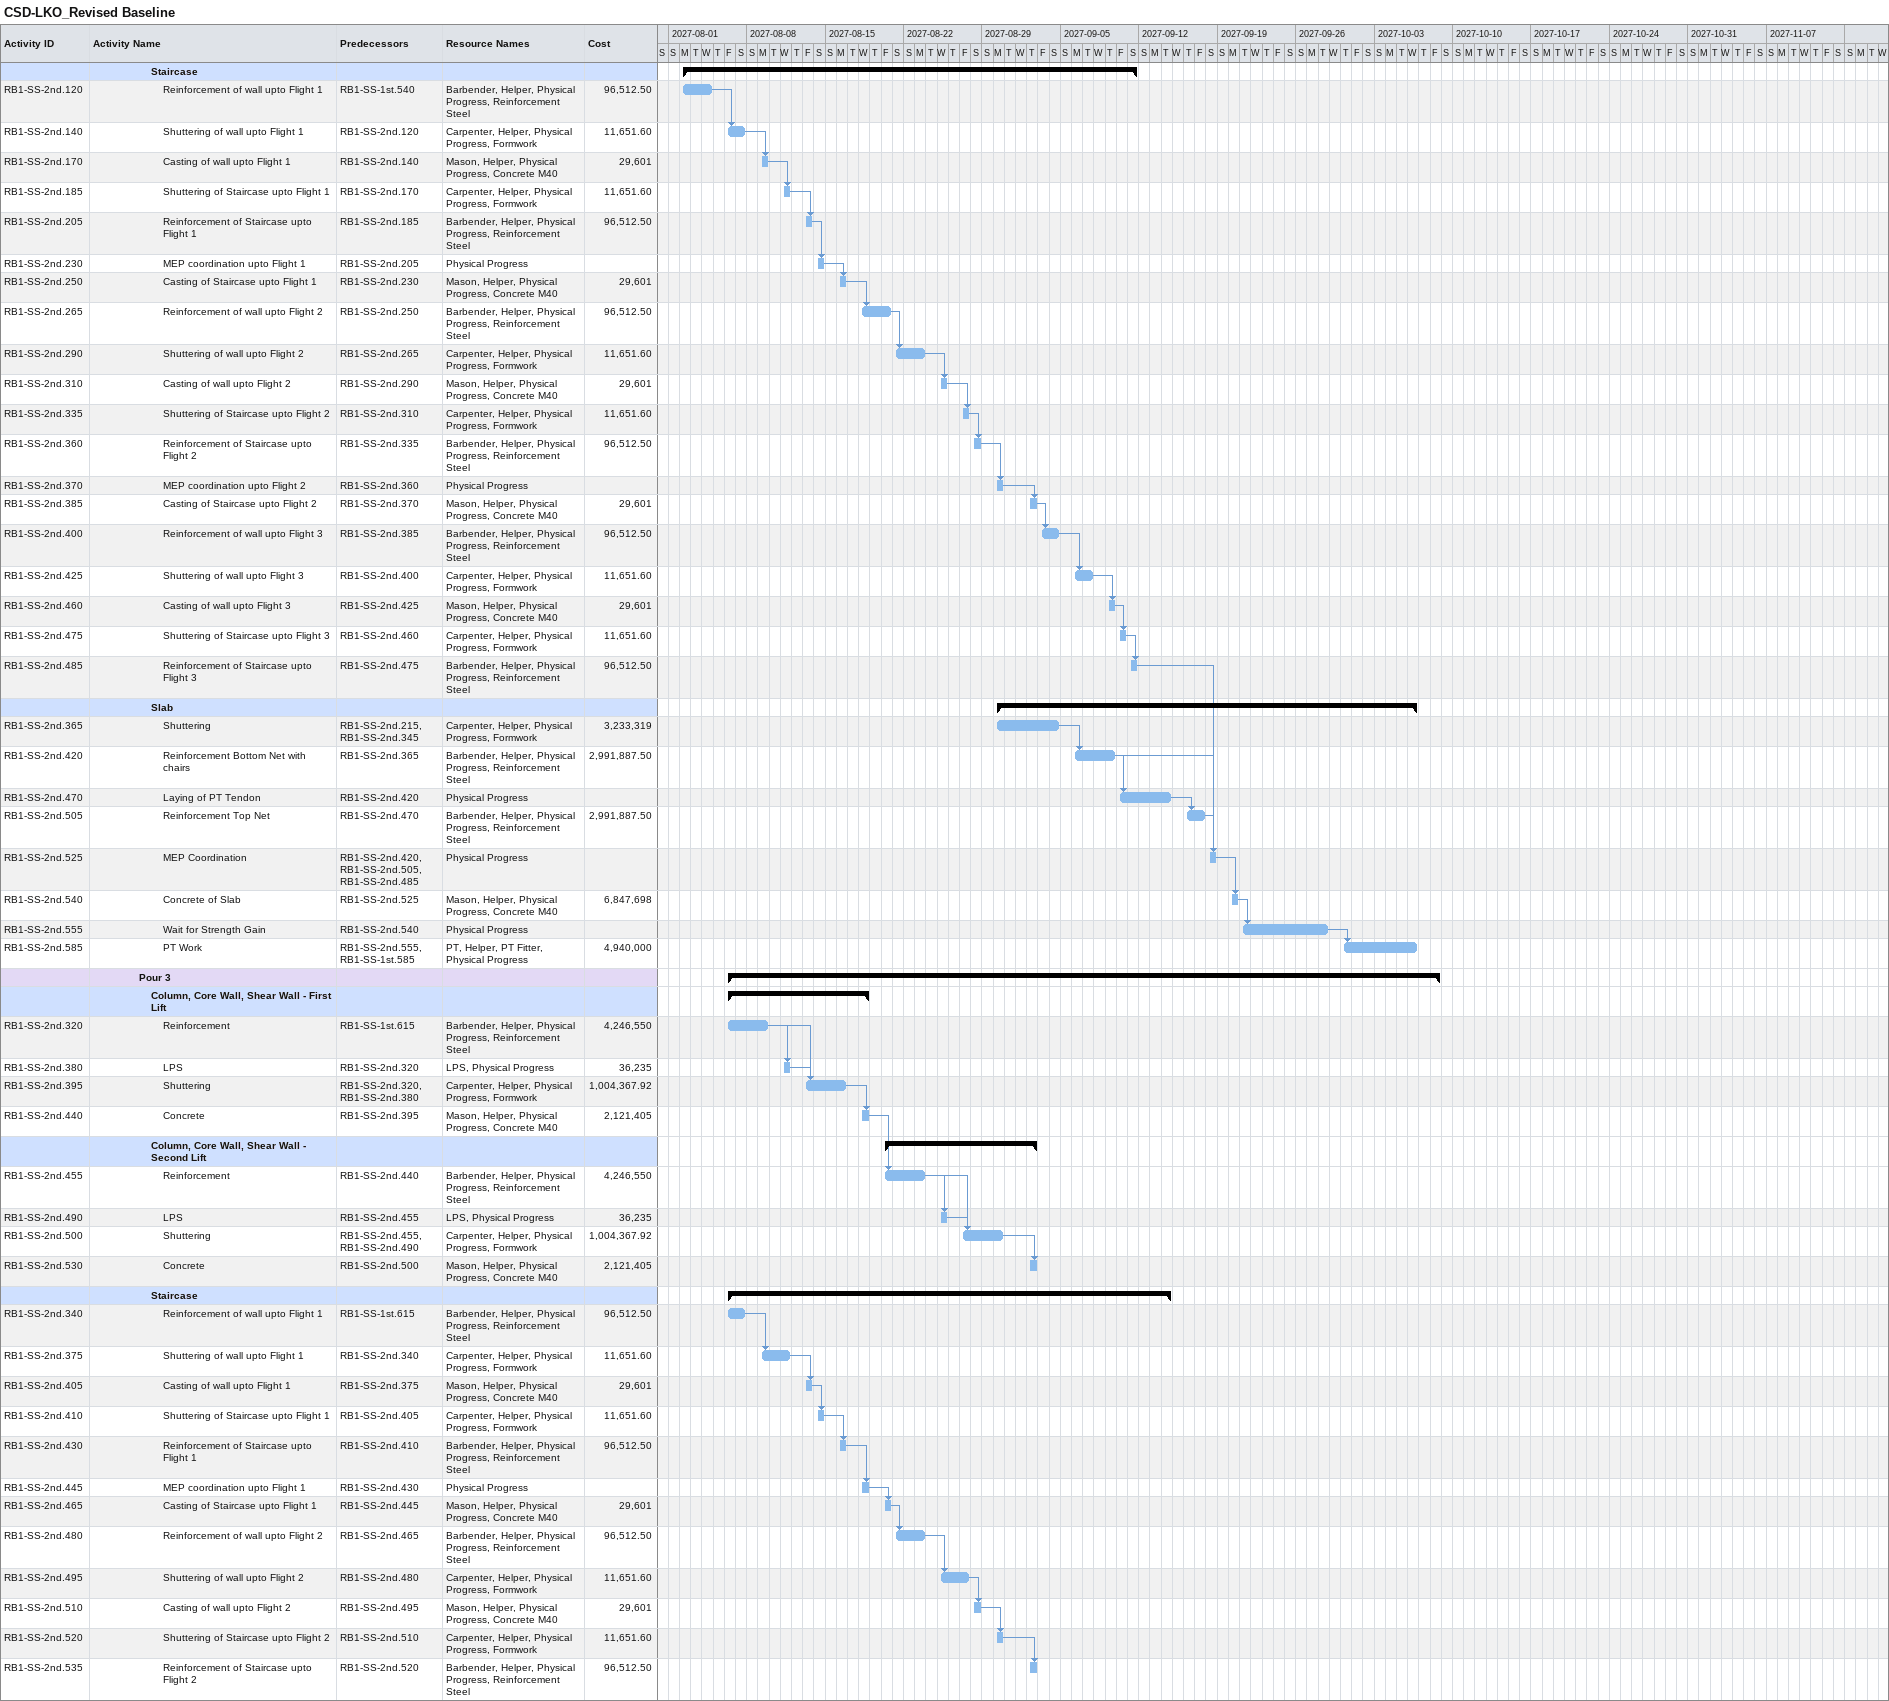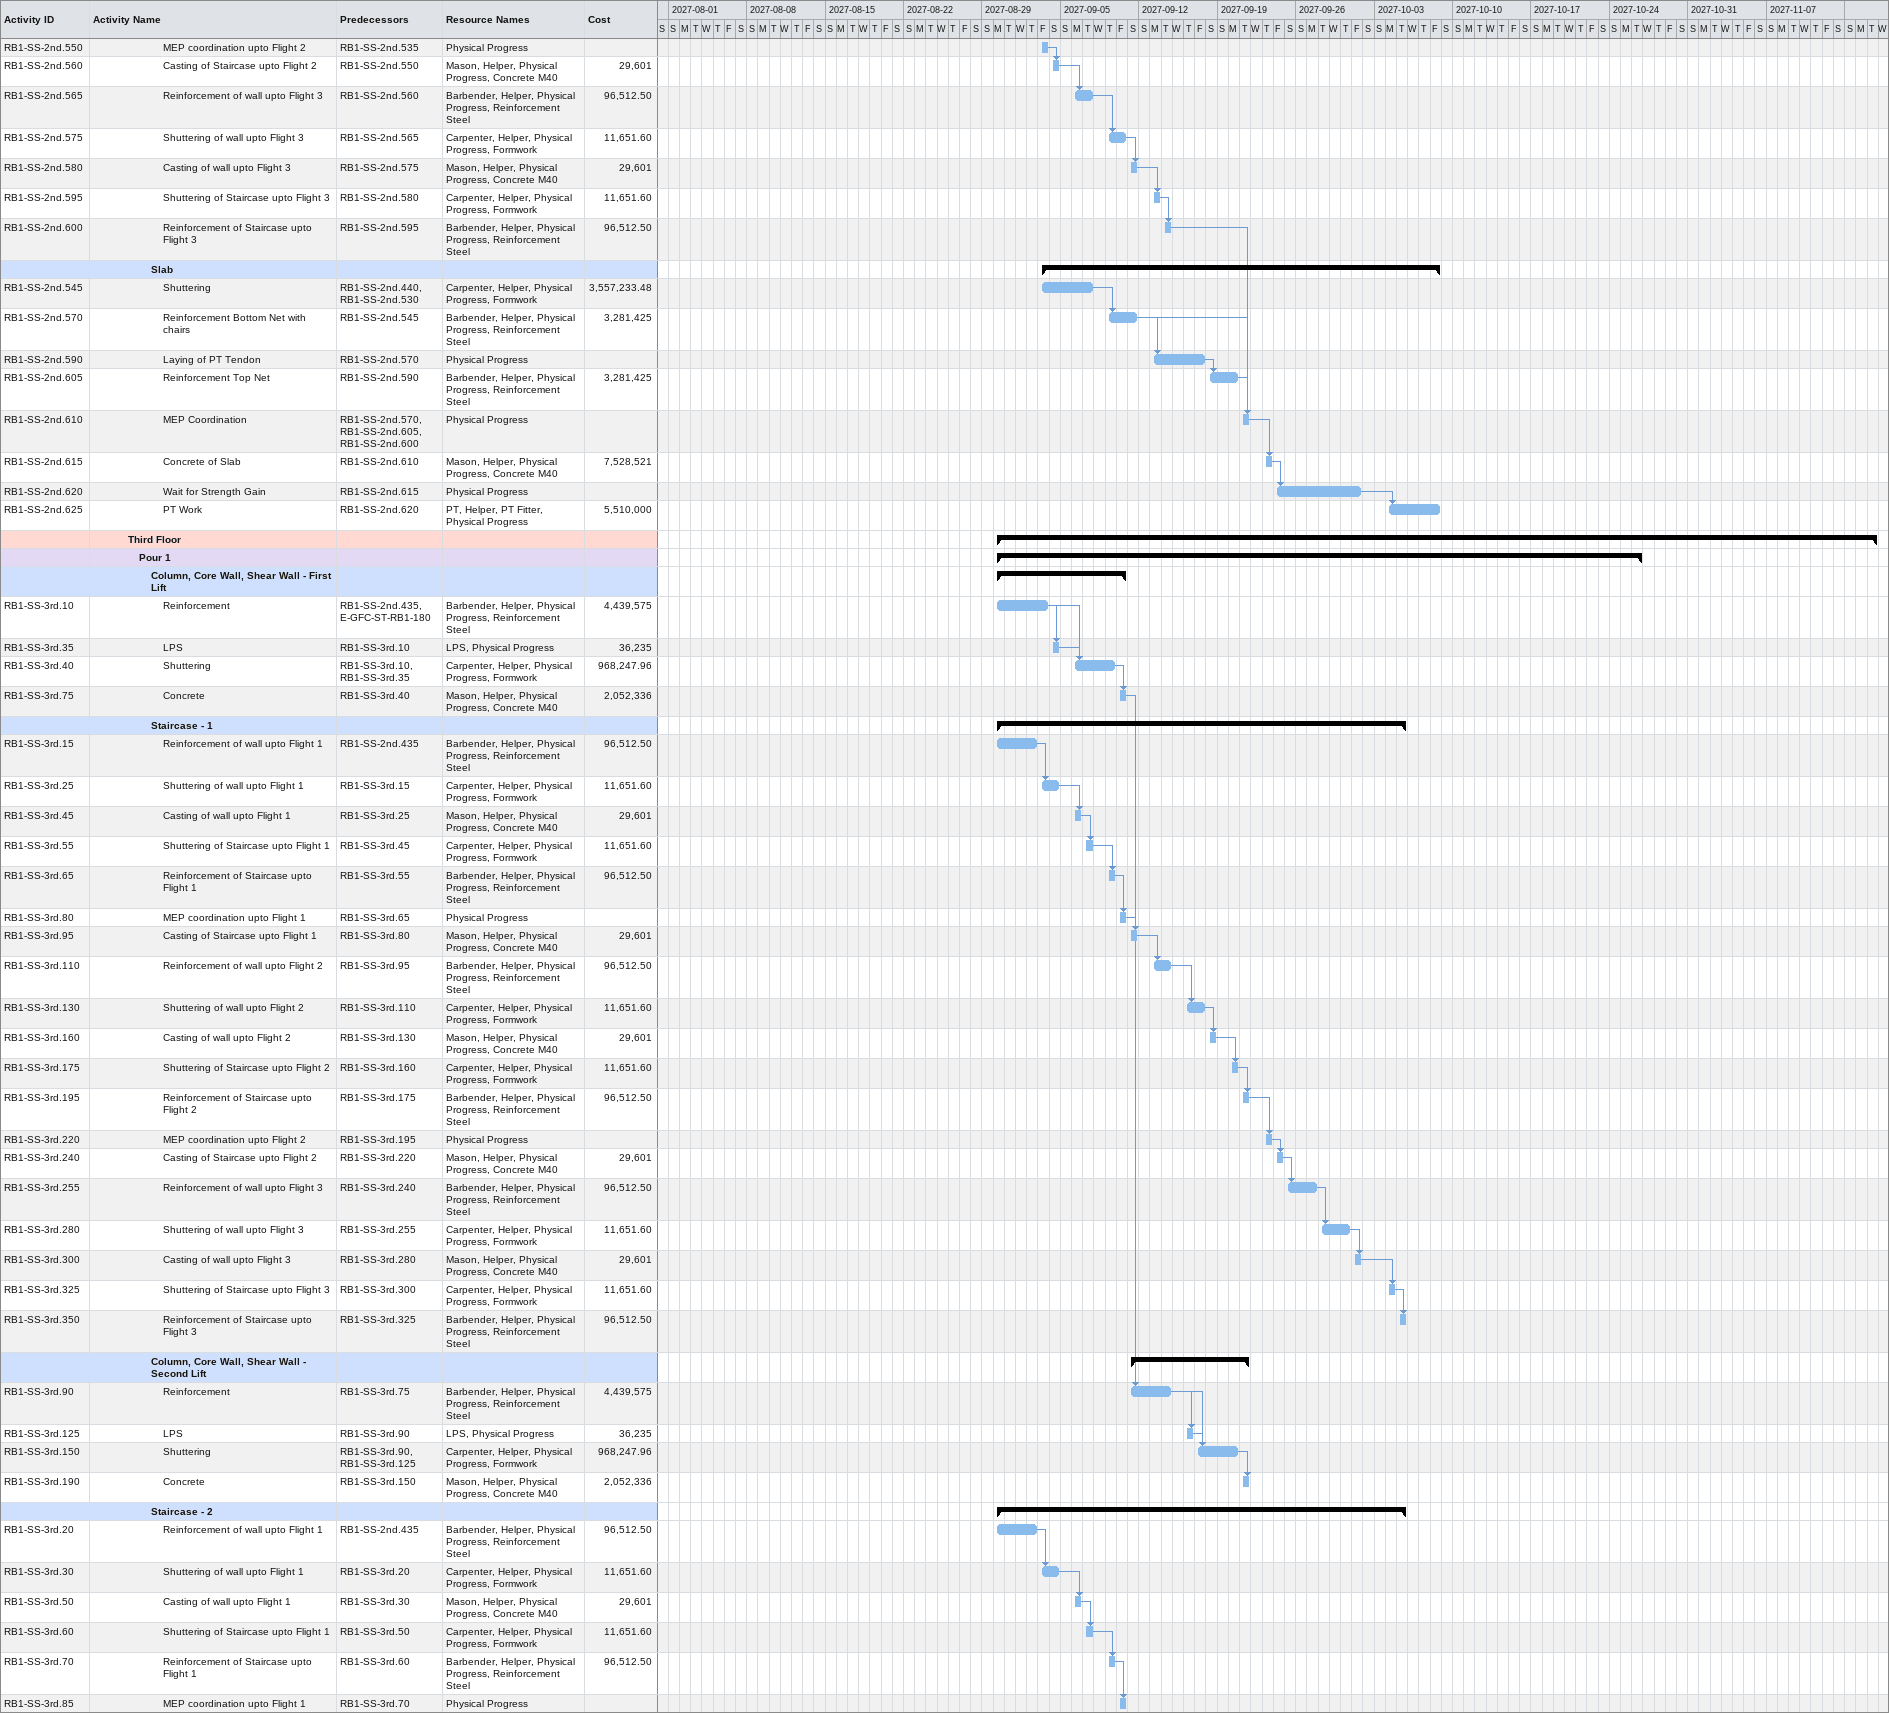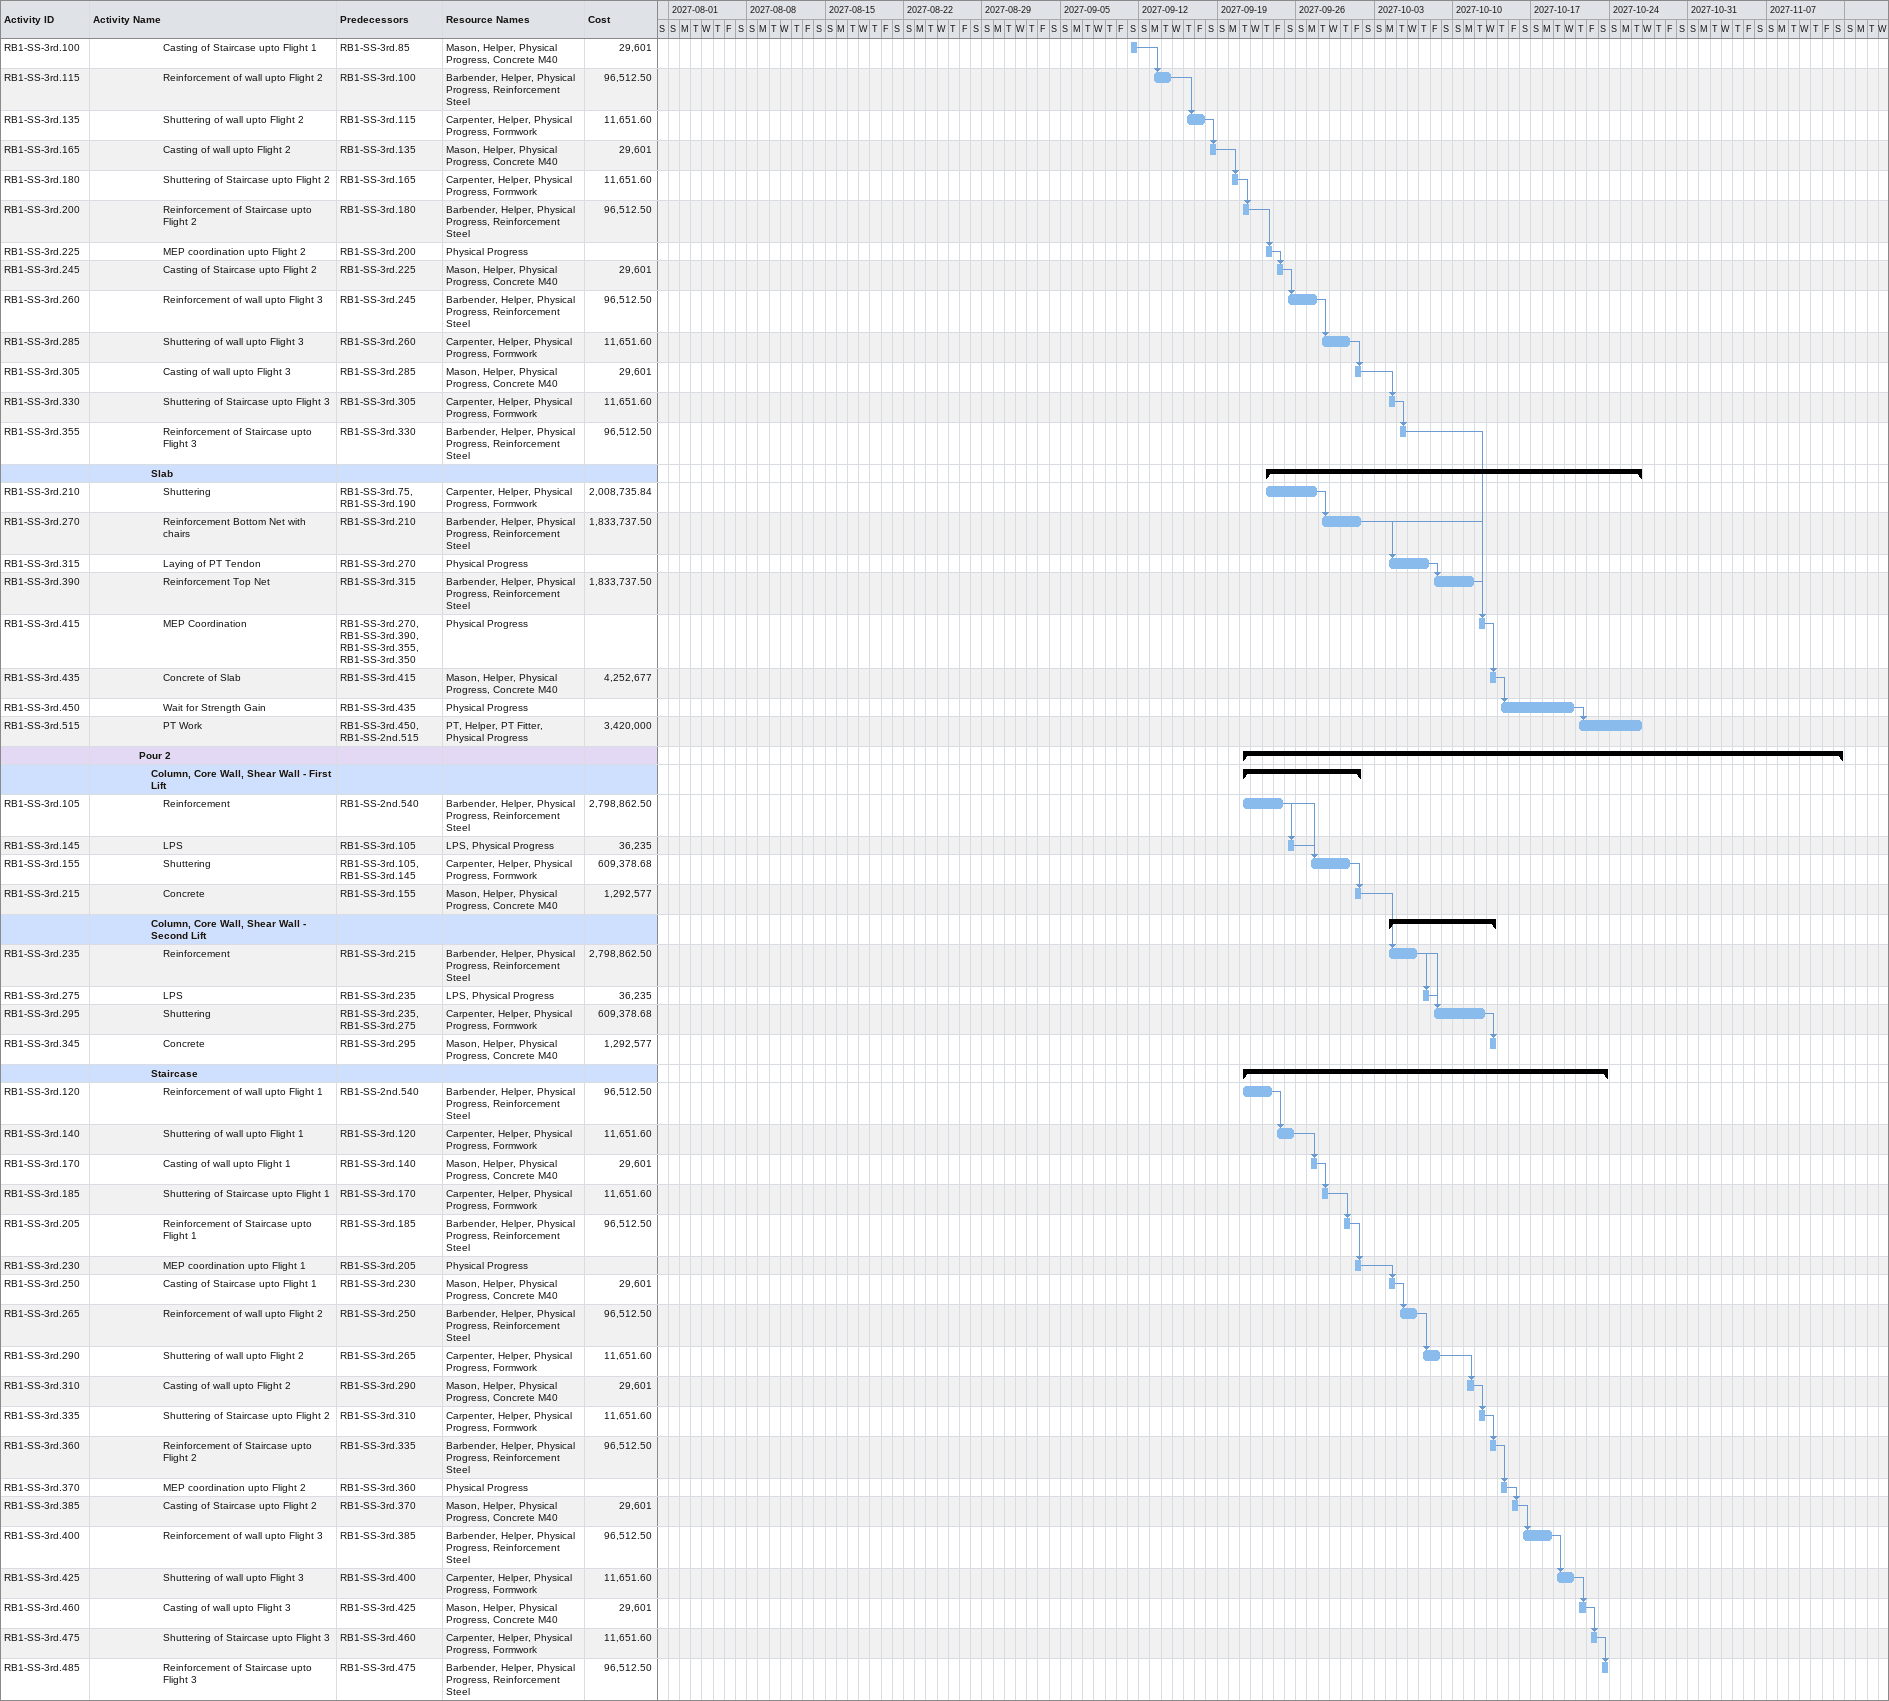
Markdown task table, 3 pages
CSD-LKO_Revised Baseline

| ID | Level | Task | Start | Finish | Predecessors | Resources | Cost |
|---|---|---|---|---|---|---|---|
|  | 6 | **Staircase** | 2027-08-02 | 2027-09-11 |  |  |  |
| RB1-SS-2nd.120 | 7 | Reinforcement of wall upto Flight 1 | 2027-08-02 | 2027-08-04 | RB1-SS-1st.540 | Barbender, Helper, Physical Progress, Reinforcement Steel | 96512.50 |
| RB1-SS-2nd.140 | 7 | Shuttering of wall upto Flight 1 | 2027-08-06 | 2027-08-07 | RB1-SS-2nd.120 | Carpenter, Helper, Physical Progress, Formwork | 11651.60 |
| RB1-SS-2nd.170 | 7 | Casting of wall upto Flight 1 | 2027-08-09 | 2027-08-09 | RB1-SS-2nd.140 | Mason, Helper, Physical Progress, Concrete M40 | 29601 |
| RB1-SS-2nd.185 | 7 | Shuttering of Staircase upto Flight 1 | 2027-08-11 | 2027-08-11 | RB1-SS-2nd.170 | Carpenter, Helper, Physical Progress, Formwork | 11651.60 |
| RB1-SS-2nd.205 | 7 | Reinforcement of Staircase upto Flight 1 | 2027-08-13 | 2027-08-13 | RB1-SS-2nd.185 | Barbender, Helper, Physical Progress, Reinforcement Steel | 96512.50 |
| RB1-SS-2nd.230 | 7 | MEP coordination upto Flight 1 | 2027-08-14 | 2027-08-14 | RB1-SS-2nd.205 | Physical Progress |  |
| RB1-SS-2nd.250 | 7 | Casting of Staircase upto Flight 1 | 2027-08-16 | 2027-08-16 | RB1-SS-2nd.230 | Mason, Helper, Physical Progress, Concrete M40 | 29601 |
| RB1-SS-2nd.265 | 7 | Reinforcement of wall upto Flight 2 | 2027-08-18 | 2027-08-20 | RB1-SS-2nd.250 | Barbender, Helper, Physical Progress, Reinforcement Steel | 96512.50 |
| RB1-SS-2nd.290 | 7 | Shuttering of wall upto Flight 2 | 2027-08-21 | 2027-08-23 | RB1-SS-2nd.265 | Carpenter, Helper, Physical Progress, Formwork | 11651.60 |
| RB1-SS-2nd.310 | 7 | Casting of wall upto Flight 2 | 2027-08-25 | 2027-08-25 | RB1-SS-2nd.290 | Mason, Helper, Physical Progress, Concrete M40 | 29601 |
| RB1-SS-2nd.335 | 7 | Shuttering of Staircase upto Flight 2 | 2027-08-27 | 2027-08-27 | RB1-SS-2nd.310 | Carpenter, Helper, Physical Progress, Formwork | 11651.60 |
| RB1-SS-2nd.360 | 7 | Reinforcement of Staircase upto Flight 2 | 2027-08-28 | 2027-08-28 | RB1-SS-2nd.335 | Barbender, Helper, Physical Progress, Reinforcement Steel | 96512.50 |
| RB1-SS-2nd.370 | 7 | MEP coordination upto Flight 2 | 2027-08-30 | 2027-08-30 | RB1-SS-2nd.360 | Physical Progress |  |
| RB1-SS-2nd.385 | 7 | Casting of Staircase upto Flight 2 | 2027-09-02 | 2027-09-02 | RB1-SS-2nd.370 | Mason, Helper, Physical Progress, Concrete M40 | 29601 |
| RB1-SS-2nd.400 | 7 | Reinforcement of wall upto Flight 3 | 2027-09-03 | 2027-09-04 | RB1-SS-2nd.385 | Barbender, Helper, Physical Progress, Reinforcement Steel | 96512.50 |
| RB1-SS-2nd.425 | 7 | Shuttering of wall upto Flight 3 | 2027-09-06 | 2027-09-07 | RB1-SS-2nd.400 | Carpenter, Helper, Physical Progress, Formwork | 11651.60 |
| RB1-SS-2nd.460 | 7 | Casting of wall upto Flight 3 | 2027-09-09 | 2027-09-09 | RB1-SS-2nd.425 | Mason, Helper, Physical Progress, Concrete M40 | 29601 |
| RB1-SS-2nd.475 | 7 | Shuttering of Staircase upto Flight 3 | 2027-09-10 | 2027-09-10 | RB1-SS-2nd.460 | Carpenter, Helper, Physical Progress, Formwork | 11651.60 |
| RB1-SS-2nd.485 | 7 | Reinforcement of Staircase upto Flight 3 | 2027-09-11 | 2027-09-11 | RB1-SS-2nd.475 | Barbender, Helper, Physical Progress, Reinforcement Steel | 96512.50 |
|  | 6 | **Slab** | 2027-08-30 | 2027-10-06 |  |  |  |
| RB1-SS-2nd.365 | 7 | Shuttering | 2027-08-30 | 2027-09-04 | RB1-SS-2nd.215, RB1-SS-2nd.345 | Carpenter, Helper, Physical Progress, Formwork | 3233319 |
| RB1-SS-2nd.420 | 7 | Reinforcement Bottom Net with chairs | 2027-09-06 | 2027-09-09 | RB1-SS-2nd.365 | Barbender, Helper, Physical Progress, Reinforcement Steel | 2991887.50 |
| RB1-SS-2nd.470 | 7 | Laying of PT Tendon | 2027-09-10 | 2027-09-14 | RB1-SS-2nd.420 | Physical Progress |  |
| RB1-SS-2nd.505 | 7 | Reinforcement Top Net | 2027-09-16 | 2027-09-17 | RB1-SS-2nd.470 | Barbender, Helper, Physical Progress, Reinforcement Steel | 2991887.50 |
| RB1-SS-2nd.525 | 7 | MEP Coordination | 2027-09-18 | 2027-09-18 | RB1-SS-2nd.420, RB1-SS-2nd.505, RB1-SS-2nd.485 | Physical Progress |  |
| RB1-SS-2nd.540 | 7 | Concrete of Slab | 2027-09-20 | 2027-09-20 | RB1-SS-2nd.525 | Mason, Helper, Physical Progress, Concrete M40 | 6847698 |
| RB1-SS-2nd.555 | 7 | Wait for Strength Gain | 2027-09-21 | 2027-09-28 | RB1-SS-2nd.540 | Physical Progress |  |
| RB1-SS-2nd.585 | 7 | PT Work | 2027-09-30 | 2027-10-06 | RB1-SS-2nd.555, RB1-SS-1st.585 | PT, Helper, PT Fitter, Physical Progress | 4940000 |
|  | 5 | **Pour 3** | 2027-08-06 | 2027-10-08 |  |  |  |
|  | 6 | **Column, Core Wall, Shear Wall - First Lift** | 2027-08-06 | 2027-08-18 |  |  |  |
| RB1-SS-2nd.320 | 7 | Reinforcement | 2027-08-06 | 2027-08-09 | RB1-SS-1st.615 | Barbender, Helper, Physical Progress, Reinforcement Steel | 4246550 |
| RB1-SS-2nd.380 | 7 | LPS | 2027-08-11 | 2027-08-11 | RB1-SS-2nd.320 | LPS, Physical Progress | 36235 |
| RB1-SS-2nd.395 | 7 | Shuttering | 2027-08-13 | 2027-08-16 | RB1-SS-2nd.320, RB1-SS-2nd.380 | Carpenter, Helper, Physical Progress, Formwork | 1004367.92 |
| RB1-SS-2nd.440 | 7 | Concrete | 2027-08-18 | 2027-08-18 | RB1-SS-2nd.395 | Mason, Helper, Physical Progress, Concrete M40 | 2121405 |
|  | 6 | **Column, Core Wall, Shear Wall - Second Lift** | 2027-08-20 | 2027-09-02 |  |  |  |
| RB1-SS-2nd.455 | 7 | Reinforcement | 2027-08-20 | 2027-08-23 | RB1-SS-2nd.440 | Barbender, Helper, Physical Progress, Reinforcement Steel | 4246550 |
| RB1-SS-2nd.490 | 7 | LPS | 2027-08-25 | 2027-08-25 | RB1-SS-2nd.455 | LPS, Physical Progress | 36235 |
| RB1-SS-2nd.500 | 7 | Shuttering | 2027-08-27 | 2027-08-30 | RB1-SS-2nd.455, RB1-SS-2nd.490 | Carpenter, Helper, Physical Progress, Formwork | 1004367.92 |
| RB1-SS-2nd.530 | 7 | Concrete | 2027-09-02 | 2027-09-02 | RB1-SS-2nd.500 | Mason, Helper, Physical Progress, Concrete M40 | 2121405 |
|  | 6 | **Staircase** | 2027-08-06 | 2027-09-14 |  |  |  |
| RB1-SS-2nd.340 | 7 | Reinforcement of wall upto Flight 1 | 2027-08-06 | 2027-08-07 | RB1-SS-1st.615 | Barbender, Helper, Physical Progress, Reinforcement Steel | 96512.50 |
| RB1-SS-2nd.375 | 7 | Shuttering of wall upto Flight 1 | 2027-08-09 | 2027-08-11 | RB1-SS-2nd.340 | Carpenter, Helper, Physical Progress, Formwork | 11651.60 |
| RB1-SS-2nd.405 | 7 | Casting of wall upto Flight 1 | 2027-08-13 | 2027-08-13 | RB1-SS-2nd.375 | Mason, Helper, Physical Progress, Concrete M40 | 29601 |
| RB1-SS-2nd.410 | 7 | Shuttering of Staircase upto Flight 1 | 2027-08-14 | 2027-08-14 | RB1-SS-2nd.405 | Carpenter, Helper, Physical Progress, Formwork | 11651.60 |
| RB1-SS-2nd.430 | 7 | Reinforcement of Staircase upto Flight 1 | 2027-08-16 | 2027-08-16 | RB1-SS-2nd.410 | Barbender, Helper, Physical Progress, Reinforcement Steel | 96512.50 |
| RB1-SS-2nd.445 | 7 | MEP coordination upto Flight 1 | 2027-08-18 | 2027-08-18 | RB1-SS-2nd.430 | Physical Progress |  |
| RB1-SS-2nd.465 | 7 | Casting of Staircase upto Flight 1 | 2027-08-20 | 2027-08-20 | RB1-SS-2nd.445 | Mason, Helper, Physical Progress, Concrete M40 | 29601 |
| RB1-SS-2nd.480 | 7 | Reinforcement of wall upto Flight 2 | 2027-08-21 | 2027-08-23 | RB1-SS-2nd.465 | Barbender, Helper, Physical Progress, Reinforcement Steel | 96512.50 |
| RB1-SS-2nd.495 | 7 | Shuttering of wall upto Flight 2 | 2027-08-25 | 2027-08-27 | RB1-SS-2nd.480 | Carpenter, Helper, Physical Progress, Formwork | 11651.60 |
| RB1-SS-2nd.510 | 7 | Casting of wall upto Flight 2 | 2027-08-28 | 2027-08-28 | RB1-SS-2nd.495 | Mason, Helper, Physical Progress, Concrete M40 | 29601 |
| RB1-SS-2nd.520 | 7 | Shuttering of Staircase upto Flight 2 | 2027-08-30 | 2027-08-30 | RB1-SS-2nd.510 | Carpenter, Helper, Physical Progress, Formwork | 11651.60 |
| RB1-SS-2nd.535 | 7 | Reinforcement of Staircase upto Flight 2 | 2027-09-02 | 2027-09-02 | RB1-SS-2nd.520 | Barbender, Helper, Physical Progress, Reinforcement Steel | 96512.50 |
| RB1-SS-2nd.550 | 7 | MEP coordination upto Flight 2 | 2027-09-03 | 2027-09-03 | RB1-SS-2nd.535 | Physical Progress |  |
| RB1-SS-2nd.560 | 7 | Casting of Staircase upto Flight 2 | 2027-09-04 | 2027-09-04 | RB1-SS-2nd.550 | Mason, Helper, Physical Progress, Concrete M40 | 29601 |
| RB1-SS-2nd.565 | 7 | Reinforcement of wall upto Flight 3 | 2027-09-06 | 2027-09-07 | RB1-SS-2nd.560 | Barbender, Helper, Physical Progress, Reinforcement Steel | 96512.50 |
| RB1-SS-2nd.575 | 7 | Shuttering of wall upto Flight 3 | 2027-09-09 | 2027-09-10 | RB1-SS-2nd.565 | Carpenter, Helper, Physical Progress, Formwork | 11651.60 |
| RB1-SS-2nd.580 | 7 | Casting of wall upto Flight 3 | 2027-09-11 | 2027-09-11 | RB1-SS-2nd.575 | Mason, Helper, Physical Progress, Concrete M40 | 29601 |
| RB1-SS-2nd.595 | 7 | Shuttering of Staircase upto Flight 3 | 2027-09-13 | 2027-09-13 | RB1-SS-2nd.580 | Carpenter, Helper, Physical Progress, Formwork | 11651.60 |
| RB1-SS-2nd.600 | 7 | Reinforcement of Staircase upto Flight 3 | 2027-09-14 | 2027-09-14 | RB1-SS-2nd.595 | Barbender, Helper, Physical Progress, Reinforcement Steel | 96512.50 |
|  | 6 | **Slab** | 2027-09-03 | 2027-10-08 |  |  |  |
| RB1-SS-2nd.545 | 7 | Shuttering | 2027-09-03 | 2027-09-07 | RB1-SS-2nd.440, RB1-SS-2nd.530 | Carpenter, Helper, Physical Progress, Formwork | 3557233.48 |
| RB1-SS-2nd.570 | 7 | Reinforcement Bottom Net with chairs | 2027-09-09 | 2027-09-11 | RB1-SS-2nd.545 | Barbender, Helper, Physical Progress, Reinforcement Steel | 3281425 |
| RB1-SS-2nd.590 | 7 | Laying of PT Tendon | 2027-09-13 | 2027-09-17 | RB1-SS-2nd.570 | Physical Progress |  |
| RB1-SS-2nd.605 | 7 | Reinforcement Top Net | 2027-09-18 | 2027-09-20 | RB1-SS-2nd.590 | Barbender, Helper, Physical Progress, Reinforcement Steel | 3281425 |
| RB1-SS-2nd.610 | 7 | MEP Coordination | 2027-09-21 | 2027-09-21 | RB1-SS-2nd.570, RB1-SS-2nd.605, RB1-SS-2nd.600 | Physical Progress |  |
| RB1-SS-2nd.615 | 7 | Concrete of Slab | 2027-09-23 | 2027-09-23 | RB1-SS-2nd.610 | Mason, Helper, Physical Progress, Concrete M40 | 7528521 |
| RB1-SS-2nd.620 | 7 | Wait for Strength Gain | 2027-09-24 | 2027-10-01 | RB1-SS-2nd.615 | Physical Progress |  |
| RB1-SS-2nd.625 | 7 | PT Work | 2027-10-04 | 2027-10-08 | RB1-SS-2nd.620 | PT, Helper, PT Fitter, Physical Progress | 5510000 |
|  | 4 | **Third Floor** | 2027-08-30 | 2027-11-16 |  |  |  |
|  | 5 | **Pour 1** | 2027-08-30 | 2027-10-26 |  |  |  |
|  | 6 | **Column, Core Wall, Shear Wall - First Lift** | 2027-08-30 | 2027-09-10 |  |  |  |
| RB1-SS-3rd.10 | 7 | Reinforcement | 2027-08-30 | 2027-09-03 | RB1-SS-2nd.435, E-GFC-ST-RB1-180 | Barbender, Helper, Physical Progress, Reinforcement Steel | 4439575 |
| RB1-SS-3rd.35 | 7 | LPS | 2027-09-04 | 2027-09-04 | RB1-SS-3rd.10 | LPS, Physical Progress | 36235 |
| RB1-SS-3rd.40 | 7 | Shuttering | 2027-09-06 | 2027-09-09 | RB1-SS-3rd.10, RB1-SS-3rd.35 | Carpenter, Helper, Physical Progress, Formwork | 968247.96 |
| RB1-SS-3rd.75 | 7 | Concrete | 2027-09-10 | 2027-09-10 | RB1-SS-3rd.40 | Mason, Helper, Physical Progress, Concrete M40 | 2052336 |
|  | 6 | **Staircase - 1** | 2027-08-30 | 2027-10-05 |  |  |  |
| RB1-SS-3rd.15 | 7 | Reinforcement of wall upto Flight 1 | 2027-08-30 | 2027-09-02 | RB1-SS-2nd.435 | Barbender, Helper, Physical Progress, Reinforcement Steel | 96512.50 |
| RB1-SS-3rd.25 | 7 | Shuttering of wall upto Flight 1 | 2027-09-03 | 2027-09-04 | RB1-SS-3rd.15 | Carpenter, Helper, Physical Progress, Formwork | 11651.60 |
| RB1-SS-3rd.45 | 7 | Casting of wall upto Flight 1 | 2027-09-06 | 2027-09-06 | RB1-SS-3rd.25 | Mason, Helper, Physical Progress, Concrete M40 | 29601 |
| RB1-SS-3rd.55 | 7 | Shuttering of Staircase upto Flight 1 | 2027-09-07 | 2027-09-07 | RB1-SS-3rd.45 | Carpenter, Helper, Physical Progress, Formwork | 11651.60 |
| RB1-SS-3rd.65 | 7 | Reinforcement of Staircase upto Flight 1 | 2027-09-09 | 2027-09-09 | RB1-SS-3rd.55 | Barbender, Helper, Physical Progress, Reinforcement Steel | 96512.50 |
| RB1-SS-3rd.80 | 7 | MEP coordination upto Flight 1 | 2027-09-10 | 2027-09-10 | RB1-SS-3rd.65 | Physical Progress |  |
| RB1-SS-3rd.95 | 7 | Casting of Staircase upto Flight 1 | 2027-09-11 | 2027-09-11 | RB1-SS-3rd.80 | Mason, Helper, Physical Progress, Concrete M40 | 29601 |
| RB1-SS-3rd.110 | 7 | Reinforcement of wall upto Flight 2 | 2027-09-13 | 2027-09-14 | RB1-SS-3rd.95 | Barbender, Helper, Physical Progress, Reinforcement Steel | 96512.50 |
| RB1-SS-3rd.130 | 7 | Shuttering of wall upto Flight 2 | 2027-09-16 | 2027-09-17 | RB1-SS-3rd.110 | Carpenter, Helper, Physical Progress, Formwork | 11651.60 |
| RB1-SS-3rd.160 | 7 | Casting of wall upto Flight 2 | 2027-09-18 | 2027-09-18 | RB1-SS-3rd.130 | Mason, Helper, Physical Progress, Concrete M40 | 29601 |
| RB1-SS-3rd.175 | 7 | Shuttering of Staircase upto Flight 2 | 2027-09-20 | 2027-09-20 | RB1-SS-3rd.160 | Carpenter, Helper, Physical Progress, Formwork | 11651.60 |
| RB1-SS-3rd.195 | 7 | Reinforcement of Staircase upto Flight 2 | 2027-09-21 | 2027-09-21 | RB1-SS-3rd.175 | Barbender, Helper, Physical Progress, Reinforcement Steel | 96512.50 |
| RB1-SS-3rd.220 | 7 | MEP coordination upto Flight 2 | 2027-09-23 | 2027-09-23 | RB1-SS-3rd.195 | Physical Progress |  |
| RB1-SS-3rd.240 | 7 | Casting of Staircase upto Flight 2 | 2027-09-24 | 2027-09-24 | RB1-SS-3rd.220 | Mason, Helper, Physical Progress, Concrete M40 | 29601 |
| RB1-SS-3rd.255 | 7 | Reinforcement of wall upto Flight 3 | 2027-09-25 | 2027-09-27 | RB1-SS-3rd.240 | Barbender, Helper, Physical Progress, Reinforcement Steel | 96512.50 |
| RB1-SS-3rd.280 | 7 | Shuttering of wall upto Flight 3 | 2027-09-28 | 2027-09-30 | RB1-SS-3rd.255 | Carpenter, Helper, Physical Progress, Formwork | 11651.60 |
| RB1-SS-3rd.300 | 7 | Casting of wall upto Flight 3 | 2027-10-01 | 2027-10-01 | RB1-SS-3rd.280 | Mason, Helper, Physical Progress, Concrete M40 | 29601 |
| RB1-SS-3rd.325 | 7 | Shuttering of Staircase upto Flight 3 | 2027-10-04 | 2027-10-04 | RB1-SS-3rd.300 | Carpenter, Helper, Physical Progress, Formwork | 11651.60 |
| RB1-SS-3rd.350 | 7 | Reinforcement of Staircase upto Flight 3 | 2027-10-05 | 2027-10-05 | RB1-SS-3rd.325 | Barbender, Helper, Physical Progress, Reinforcement Steel | 96512.50 |
|  | 6 | **Column, Core Wall, Shear Wall - Second Lift** | 2027-09-11 | 2027-09-21 |  |  |  |
| RB1-SS-3rd.90 | 7 | Reinforcement | 2027-09-11 | 2027-09-14 | RB1-SS-3rd.75 | Barbender, Helper, Physical Progress, Reinforcement Steel | 4439575 |
| RB1-SS-3rd.125 | 7 | LPS | 2027-09-16 | 2027-09-16 | RB1-SS-3rd.90 | LPS, Physical Progress | 36235 |
| RB1-SS-3rd.150 | 7 | Shuttering | 2027-09-17 | 2027-09-20 | RB1-SS-3rd.90, RB1-SS-3rd.125 | Carpenter, Helper, Physical Progress, Formwork | 968247.96 |
| RB1-SS-3rd.190 | 7 | Concrete | 2027-09-21 | 2027-09-21 | RB1-SS-3rd.150 | Mason, Helper, Physical Progress, Concrete M40 | 2052336 |
|  | 6 | **Staircase - 2** | 2027-08-30 | 2027-10-05 |  |  |  |
| RB1-SS-3rd.20 | 7 | Reinforcement of wall upto Flight 1 | 2027-08-30 | 2027-09-02 | RB1-SS-2nd.435 | Barbender, Helper, Physical Progress, Reinforcement Steel | 96512.50 |
| RB1-SS-3rd.30 | 7 | Shuttering of wall upto Flight 1 | 2027-09-03 | 2027-09-04 | RB1-SS-3rd.20 | Carpenter, Helper, Physical Progress, Formwork | 11651.60 |
| RB1-SS-3rd.50 | 7 | Casting of wall upto Flight 1 | 2027-09-06 | 2027-09-06 | RB1-SS-3rd.30 | Mason, Helper, Physical Progress, Concrete M40 | 29601 |
| RB1-SS-3rd.60 | 7 | Shuttering of Staircase upto Flight 1 | 2027-09-07 | 2027-09-07 | RB1-SS-3rd.50 | Carpenter, Helper, Physical Progress, Formwork | 11651.60 |
| RB1-SS-3rd.70 | 7 | Reinforcement of Staircase upto Flight 1 | 2027-09-09 | 2027-09-09 | RB1-SS-3rd.60 | Barbender, Helper, Physical Progress, Reinforcement Steel | 96512.50 |
| RB1-SS-3rd.85 | 7 | MEP coordination upto Flight 1 | 2027-09-10 | 2027-09-10 | RB1-SS-3rd.70 | Physical Progress |  |
| RB1-SS-3rd.100 | 7 | Casting of Staircase upto Flight 1 | 2027-09-11 | 2027-09-11 | RB1-SS-3rd.85 | Mason, Helper, Physical Progress, Concrete M40 | 29601 |
| RB1-SS-3rd.115 | 7 | Reinforcement of wall upto Flight 2 | 2027-09-13 | 2027-09-14 | RB1-SS-3rd.100 | Barbender, Helper, Physical Progress, Reinforcement Steel | 96512.50 |
| RB1-SS-3rd.135 | 7 | Shuttering of wall upto Flight 2 | 2027-09-16 | 2027-09-17 | RB1-SS-3rd.115 | Carpenter, Helper, Physical Progress, Formwork | 11651.60 |
| RB1-SS-3rd.165 | 7 | Casting of wall upto Flight 2 | 2027-09-18 | 2027-09-18 | RB1-SS-3rd.135 | Mason, Helper, Physical Progress, Concrete M40 | 29601 |
| RB1-SS-3rd.180 | 7 | Shuttering of Staircase upto Flight 2 | 2027-09-20 | 2027-09-20 | RB1-SS-3rd.165 | Carpenter, Helper, Physical Progress, Formwork | 11651.60 |
| RB1-SS-3rd.200 | 7 | Reinforcement of Staircase upto Flight 2 | 2027-09-21 | 2027-09-21 | RB1-SS-3rd.180 | Barbender, Helper, Physical Progress, Reinforcement Steel | 96512.50 |
| RB1-SS-3rd.225 | 7 | MEP coordination upto Flight 2 | 2027-09-23 | 2027-09-23 | RB1-SS-3rd.200 | Physical Progress |  |
| RB1-SS-3rd.245 | 7 | Casting of Staircase upto Flight 2 | 2027-09-24 | 2027-09-24 | RB1-SS-3rd.225 | Mason, Helper, Physical Progress, Concrete M40 | 29601 |
| RB1-SS-3rd.260 | 7 | Reinforcement of wall upto Flight 3 | 2027-09-25 | 2027-09-27 | RB1-SS-3rd.245 | Barbender, Helper, Physical Progress, Reinforcement Steel | 96512.50 |
| RB1-SS-3rd.285 | 7 | Shuttering of wall upto Flight 3 | 2027-09-28 | 2027-09-30 | RB1-SS-3rd.260 | Carpenter, Helper, Physical Progress, Formwork | 11651.60 |
| RB1-SS-3rd.305 | 7 | Casting of wall upto Flight 3 | 2027-10-01 | 2027-10-01 | RB1-SS-3rd.285 | Mason, Helper, Physical Progress, Concrete M40 | 29601 |
| RB1-SS-3rd.330 | 7 | Shuttering of Staircase upto Flight 3 | 2027-10-04 | 2027-10-04 | RB1-SS-3rd.305 | Carpenter, Helper, Physical Progress, Formwork | 11651.60 |
| RB1-SS-3rd.355 | 7 | Reinforcement of Staircase upto Flight 3 | 2027-10-05 | 2027-10-05 | RB1-SS-3rd.330 | Barbender, Helper, Physical Progress, Reinforcement Steel | 96512.50 |
|  | 6 | **Slab** | 2027-09-23 | 2027-10-26 |  |  |  |
| RB1-SS-3rd.210 | 7 | Shuttering | 2027-09-23 | 2027-09-27 | RB1-SS-3rd.75, RB1-SS-3rd.190 | Carpenter, Helper, Physical Progress, Formwork | 2008735.84 |
| RB1-SS-3rd.270 | 7 | Reinforcement Bottom Net with chairs | 2027-09-28 | 2027-10-01 | RB1-SS-3rd.210 | Barbender, Helper, Physical Progress, Reinforcement Steel | 1833737.50 |
| RB1-SS-3rd.315 | 7 | Laying of PT Tendon | 2027-10-04 | 2027-10-07 | RB1-SS-3rd.270 | Physical Progress |  |
| RB1-SS-3rd.390 | 7 | Reinforcement Top Net | 2027-10-08 | 2027-10-11 | RB1-SS-3rd.315 | Barbender, Helper, Physical Progress, Reinforcement Steel | 1833737.50 |
| RB1-SS-3rd.415 | 7 | MEP Coordination | 2027-10-12 | 2027-10-12 | RB1-SS-3rd.270, RB1-SS-3rd.390, RB1-SS-3rd.355, RB1-SS-3rd.350 | Physical Progress |  |
| RB1-SS-3rd.435 | 7 | Concrete of Slab | 2027-10-13 | 2027-10-13 | RB1-SS-3rd.415 | Mason, Helper, Physical Progress, Concrete M40 | 4252677 |
| RB1-SS-3rd.450 | 7 | Wait for Strength Gain | 2027-10-14 | 2027-10-20 | RB1-SS-3rd.435 | Physical Progress |  |
| RB1-SS-3rd.515 | 7 | PT Work | 2027-10-21 | 2027-10-26 | RB1-SS-3rd.450, RB1-SS-2nd.515 | PT, Helper, PT Fitter, Physical Progress | 3420000 |
|  | 5 | **Pour 2** | 2027-09-21 | 2027-11-13 |  |  |  |
|  | 6 | **Column, Core Wall, Shear Wall - First Lift** | 2027-09-21 | 2027-10-01 |  |  |  |
| RB1-SS-3rd.105 | 7 | Reinforcement | 2027-09-21 | 2027-09-24 | RB1-SS-2nd.540 | Barbender, Helper, Physical Progress, Reinforcement Steel | 2798862.50 |
| RB1-SS-3rd.145 | 7 | LPS | 2027-09-25 | 2027-09-25 | RB1-SS-3rd.105 | LPS, Physical Progress | 36235 |
| RB1-SS-3rd.155 | 7 | Shuttering | 2027-09-27 | 2027-09-30 | RB1-SS-3rd.105, RB1-SS-3rd.145 | Carpenter, Helper, Physical Progress, Formwork | 609378.68 |
| RB1-SS-3rd.215 | 7 | Concrete | 2027-10-01 | 2027-10-01 | RB1-SS-3rd.155 | Mason, Helper, Physical Progress, Concrete M40 | 1292577 |
|  | 6 | **Column, Core Wall, Shear Wall - Second Lift** | 2027-10-04 | 2027-10-13 |  |  |  |
| RB1-SS-3rd.235 | 7 | Reinforcement | 2027-10-04 | 2027-10-06 | RB1-SS-3rd.215 | Barbender, Helper, Physical Progress, Reinforcement Steel | 2798862.50 |
| RB1-SS-3rd.275 | 7 | LPS | 2027-10-07 | 2027-10-07 | RB1-SS-3rd.235 | LPS, Physical Progress | 36235 |
| RB1-SS-3rd.295 | 7 | Shuttering | 2027-10-08 | 2027-10-12 | RB1-SS-3rd.235, RB1-SS-3rd.275 | Carpenter, Helper, Physical Progress, Formwork | 609378.68 |
| RB1-SS-3rd.345 | 7 | Concrete | 2027-10-13 | 2027-10-13 | RB1-SS-3rd.295 | Mason, Helper, Physical Progress, Concrete M40 | 1292577 |
|  | 6 | **Staircase** | 2027-09-21 | 2027-10-23 |  |  |  |
| RB1-SS-3rd.120 | 7 | Reinforcement of wall upto Flight 1 | 2027-09-21 | 2027-09-23 | RB1-SS-2nd.540 | Barbender, Helper, Physical Progress, Reinforcement Steel | 96512.50 |
| RB1-SS-3rd.140 | 7 | Shuttering of wall upto Flight 1 | 2027-09-24 | 2027-09-25 | RB1-SS-3rd.120 | Carpenter, Helper, Physical Progress, Formwork | 11651.60 |
| RB1-SS-3rd.170 | 7 | Casting of wall upto Flight 1 | 2027-09-27 | 2027-09-27 | RB1-SS-3rd.140 | Mason, Helper, Physical Progress, Concrete M40 | 29601 |
| RB1-SS-3rd.185 | 7 | Shuttering of Staircase upto Flight 1 | 2027-09-28 | 2027-09-28 | RB1-SS-3rd.170 | Carpenter, Helper, Physical Progress, Formwork | 11651.60 |
| RB1-SS-3rd.205 | 7 | Reinforcement of Staircase upto Flight 1 | 2027-09-30 | 2027-09-30 | RB1-SS-3rd.185 | Barbender, Helper, Physical Progress, Reinforcement Steel | 96512.50 |
| RB1-SS-3rd.230 | 7 | MEP coordination upto Flight 1 | 2027-10-01 | 2027-10-01 | RB1-SS-3rd.205 | Physical Progress |  |
| RB1-SS-3rd.250 | 7 | Casting of Staircase upto Flight 1 | 2027-10-04 | 2027-10-04 | RB1-SS-3rd.230 | Mason, Helper, Physical Progress, Concrete M40 | 29601 |
| RB1-SS-3rd.265 | 7 | Reinforcement of wall upto Flight 2 | 2027-10-05 | 2027-10-06 | RB1-SS-3rd.250 | Barbender, Helper, Physical Progress, Reinforcement Steel | 96512.50 |
| RB1-SS-3rd.290 | 7 | Shuttering of wall upto Flight 2 | 2027-10-07 | 2027-10-08 | RB1-SS-3rd.265 | Carpenter, Helper, Physical Progress, Formwork | 11651.60 |
| RB1-SS-3rd.310 | 7 | Casting of wall upto Flight 2 | 2027-10-11 | 2027-10-11 | RB1-SS-3rd.290 | Mason, Helper, Physical Progress, Concrete M40 | 29601 |
| RB1-SS-3rd.335 | 7 | Shuttering of Staircase upto Flight 2 | 2027-10-12 | 2027-10-12 | RB1-SS-3rd.310 | Carpenter, Helper, Physical Progress, Formwork | 11651.60 |
| RB1-SS-3rd.360 | 7 | Reinforcement of Staircase upto Flight 2 | 2027-10-13 | 2027-10-13 | RB1-SS-3rd.335 | Barbender, Helper, Physical Progress, Reinforcement Steel | 96512.50 |
| RB1-SS-3rd.370 | 7 | MEP coordination upto Flight 2 | 2027-10-14 | 2027-10-14 | RB1-SS-3rd.360 | Physical Progress |  |
| RB1-SS-3rd.385 | 7 | Casting of Staircase upto Flight 2 | 2027-10-15 | 2027-10-15 | RB1-SS-3rd.370 | Mason, Helper, Physical Progress, Concrete M40 | 29601 |
| RB1-SS-3rd.400 | 7 | Reinforcement of wall upto Flight 3 | 2027-10-16 | 2027-10-18 | RB1-SS-3rd.385 | Barbender, Helper, Physical Progress, Reinforcement Steel | 96512.50 |
| RB1-SS-3rd.425 | 7 | Shuttering of wall upto Flight 3 | 2027-10-19 | 2027-10-20 | RB1-SS-3rd.400 | Carpenter, Helper, Physical Progress, Formwork | 11651.60 |
| RB1-SS-3rd.460 | 7 | Casting of wall upto Flight 3 | 2027-10-21 | 2027-10-21 | RB1-SS-3rd.425 | Mason, Helper, Physical Progress, Concrete M40 | 29601 |
| RB1-SS-3rd.475 | 7 | Shuttering of Staircase upto Flight 3 | 2027-10-22 | 2027-10-22 | RB1-SS-3rd.460 | Carpenter, Helper, Physical Progress, Formwork | 11651.60 |
| RB1-SS-3rd.485 | 7 | Reinforcement of Staircase upto Flight 3 | 2027-10-23 | 2027-10-23 | RB1-SS-3rd.475 | Barbender, Helper, Physical Progress, Reinforcement Steel | 96512.50 |
